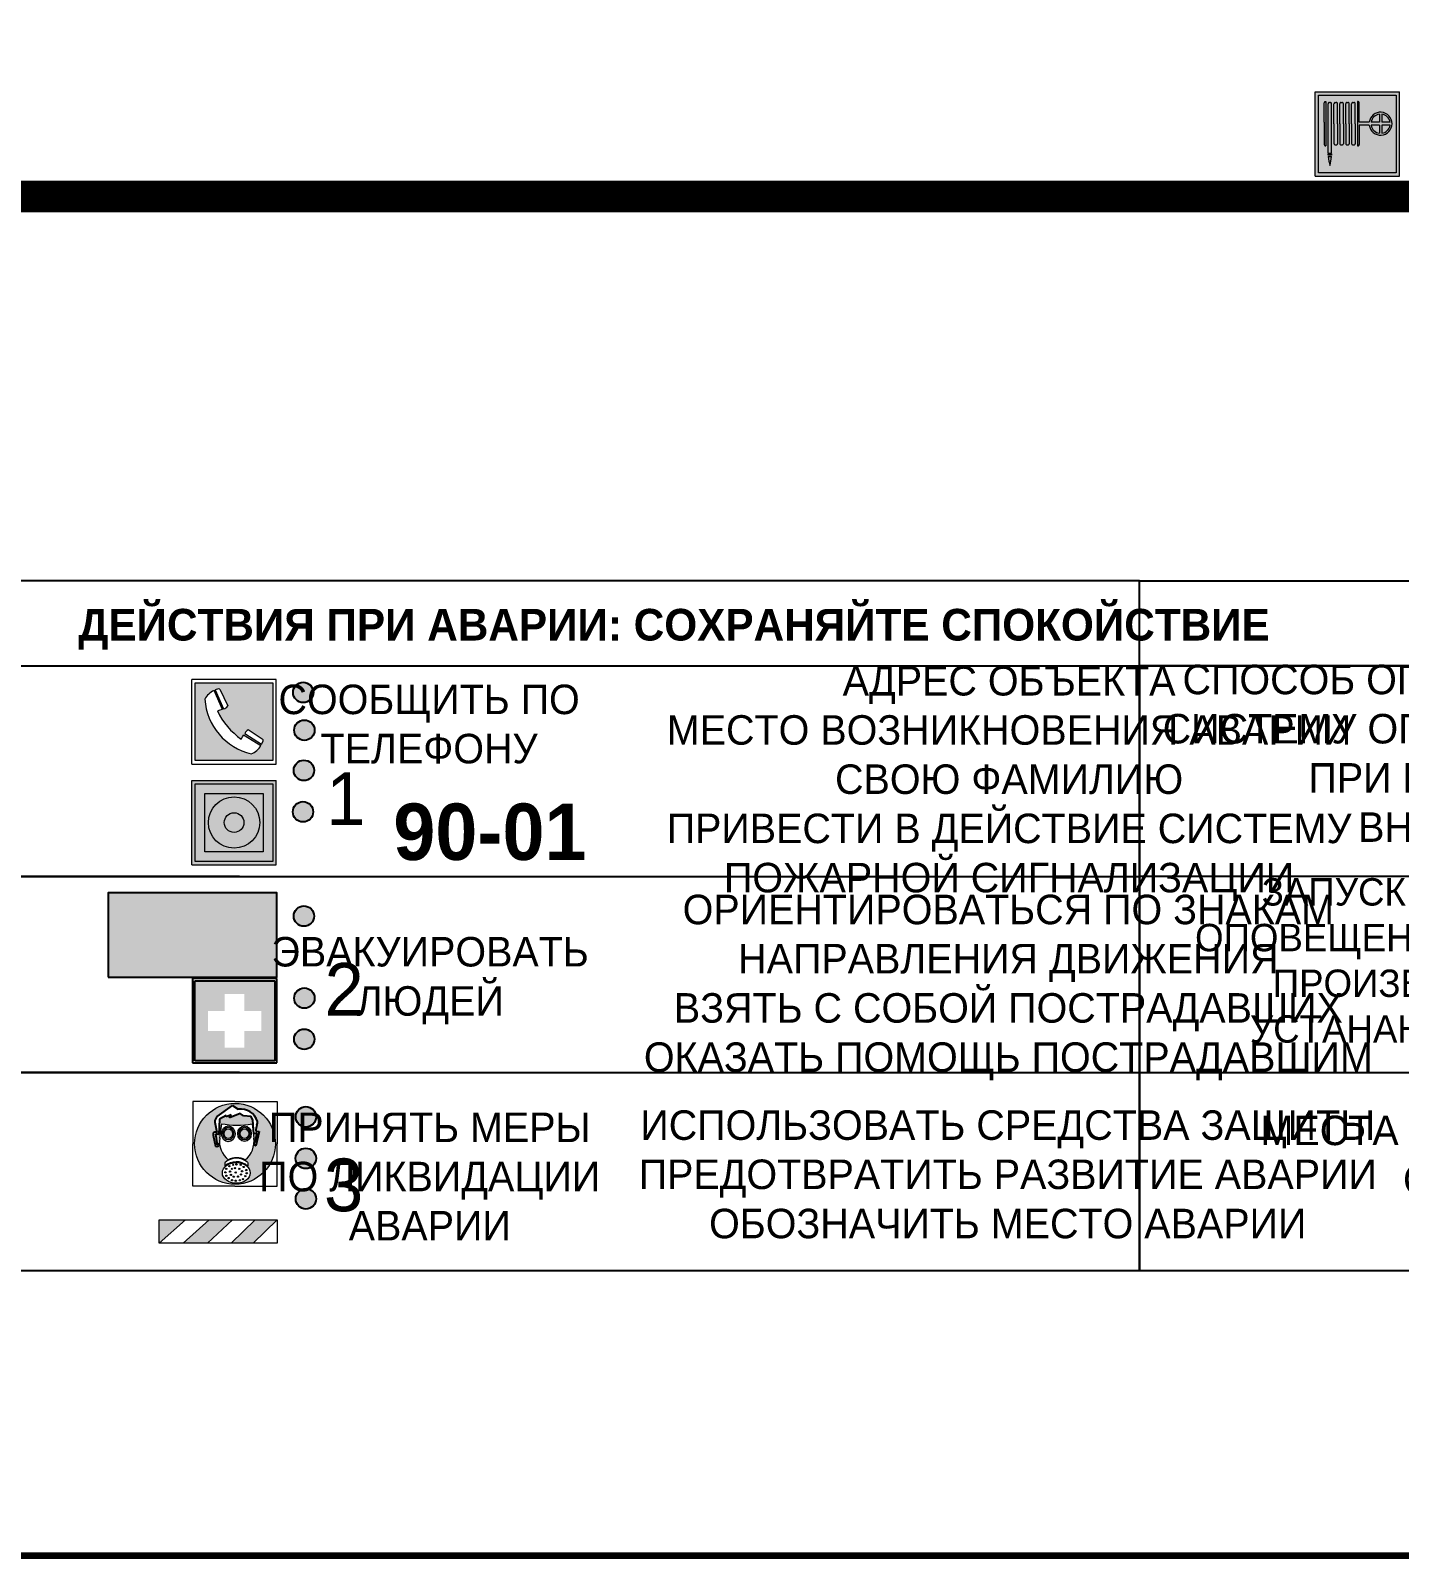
# Model space of a CAD drawing. Header units: millimetres. Extents: x 13114 to 67229, y 22859 to 38520.
# Drawn here: x 32996.1 to 33126, y 24277.9 to 24422.5 of the extents above; entities that cross this region are included whole.
import ezdxf

# ---------------------------------------------------------------- set-up
doc = ezdxf.new("R2010")
doc.units = ezdxf.units.MM
doc.styles.add('обычный', font='arial.ttf')

# ---------------------------------------------------------------- blocks, each defined once
blk = doc.blocks.new('A$C38D26F80')
h = blk.add_hatch(color=5)
h.dxf.hatch_style = 1
h.paths.add_polyline_path([(-8.77, -4.48, 1), (-0.19, -4.48, 1)])
h.paths.add_polyline_path([(-6.75, -3.58), (-6.75, -3.31), (-6.62, -3.22), (-6.5, -3.22), (-6.42, -3.3), (-6.39, -3.28), (-6.59, -2.23), (-6.59, -2.01), (-6.38, -1.58), (-4.76, -0.4), (-4.13, -0.79, -0.362848), (-2.1, -2.1, -0.201049), (-2.17, -2.48, 0.085434), (-2.26, -3.13), (-1.9, -3.16), (-2.25, -4.7), (-2.4, -4.59), (-2.43, -4.34), (-2.36, -4.34), (-2.14, -3.34), (-2.47, -3.42), (-2.58, -1.95), (-2.77, -1.58), (-3.58, -1.52), (-3.92, -1.26), (-5.05, -1.73), (-4.87, -1.39), (-5.41, -1.6), (-5.41, -1.46), (-6.13, -1.87), (-6.18, -3.5), (-6.56, -3.47), (-6.37, -4.59), (-6.16, -4.43), (-6.16, -4.66), (-6.36, -4.79), (-6.37, -4.8), (-6.51, -4.76)], flags=16)
h.paths.add_polyline_path([(-6.51, -4.76), (-6.36, -4.79), (-6.37, -4.8)], flags=0)
h.paths.add_polyline_path([(-5.92, -2.34, 0.089508), (-2.67, -2.35), (-2.48, -3.88, -0.268602), (-3.4, -6.18, 0.262449), (-5.2, -6.18, -0.268602), (-6.11, -3.88)], flags=16)
edge = h.paths.add_edge_path(flags=16)
edge.add_ellipse((-5.19, -3.41), major_axis=(0, 0.842), ratio=0.848992, start_angle=0, end_angle=360)
edge = h.paths.add_edge_path(flags=0)
edge.add_ellipse((-5.19, -3.39), major_axis=(0, 0.665), ratio=0.853798, start_angle=0, end_angle=360)
edge = h.paths.add_edge_path(flags=0)
edge.add_ellipse((-5.19, -3.4), major_axis=(0, 0.528), ratio=0.864094, start_angle=0, end_angle=360)
edge = h.paths.add_edge_path(flags=16)
edge.add_ellipse((-3.47, -3.4), major_axis=(0, 0.842), ratio=0.848992, start_angle=0, end_angle=360)
h.paths.add_polyline_path([(-3.13, -6.45), (-3.13, -6.84, 0.383174), (-5.57, -6.85), (-5.57, -6.49, -0.369952)], flags=16)
edge = h.paths.add_edge_path(flags=0)
edge.add_ellipse((-3.47, -3.39), major_axis=(0, 0.665), ratio=0.853798, start_angle=0, end_angle=360)
edge = h.paths.add_edge_path(flags=0)
edge.add_ellipse((-3.47, -3.4), major_axis=(0, 0.528), ratio=0.864094, start_angle=0, end_angle=360)
edge = h.paths.add_edge_path(flags=16)
edge.add_ellipse((-4.34, -7.57), major_axis=(-1.48, 0), ratio=0.744955, start_angle=0, end_angle=360)
h.paths.add_polyline_path([(-5.01, -6.85, -1), (-5.15, -6.85, -1)], flags=0)
h.paths.add_polyline_path([(-5.33, -7.14, -1), (-5.47, -7.14, -1)], flags=0)
h.paths.add_polyline_path([(-4.61, -6.71, -1), (-4.74, -6.71, -1)], flags=16)
h.paths.add_polyline_path([(-5.43, -7.51, -1), (-5.57, -7.51, -1)], flags=0)
h.paths.add_polyline_path([(-4.26, -6.67, -1), (-4.4, -6.67, -1)], flags=16)
h.paths.add_polyline_path([(-4.74, -7.14, -1), (-4.88, -7.14, -1)], flags=0)
h.paths.add_polyline_path([(-4.93, -7.43, -1), (-5.07, -7.43, -1)], flags=0)
h.paths.add_polyline_path([(-4.41, -7.07, -1), (-4.54, -7.07, -1)], flags=0)
h.paths.add_polyline_path([(-5.33, -7.87, -1), (-5.46, -7.87, -1)], flags=0)
h.paths.add_polyline_path([(-3.8, -6.71, -1), (-3.94, -6.71, -1)], flags=16)
h.paths.add_polyline_path([(-4.85, -7.78, -1), (-4.98, -7.78, -1)], flags=0)
h.paths.add_polyline_path([(-3.96, -7.14, -1), (-4.1, -7.14, -1)], flags=0)
h.paths.add_polyline_path([(-4.33, -7.53, -1), (-4.47, -7.53, -1)], flags=0)
h.paths.add_polyline_path([(-5.09, -8.12, -1), (-5.23, -8.12, -1)], flags=0)
h.paths.add_polyline_path([(-3.5, -6.94, -1), (-3.64, -6.94, -1)], flags=0)
h.paths.add_polyline_path([(-4.54, -7.97, -1), (-4.68, -7.97, -1)], flags=0)
h.paths.add_polyline_path([(-3.66, -7.39, -1), (-3.8, -7.39, -1)], flags=0)
h.paths.add_polyline_path([(-4.73, -8.35, -1), (-4.86, -8.35, -1)], flags=0)
h.paths.add_polyline_path([(-4.09, -7.96, -1), (-4.23, -7.96, -1)], flags=0)
h.paths.add_polyline_path([(-3.77, -7.74, -1), (-3.91, -7.74, -1)], flags=0)
h.paths.add_polyline_path([(-3.22, -7.27, -1), (-3.35, -7.27, -1)], flags=0)
h.paths.add_polyline_path([(-4.34, -8.4, -1), (-4.47, -8.4, -1)], flags=0)
h.paths.add_polyline_path([(-3.16, -7.61, -1), (-3.3, -7.61, -1)], flags=0)
h.paths.add_polyline_path([(-3.9, -8.35, -1), (-4.04, -8.35, -1)], flags=0)
h.paths.add_polyline_path([(-3.32, -7.91, -1), (-3.46, -7.91, -1)], flags=0)
h.paths.add_polyline_path([(-3.55, -8.23, -1), (-3.69, -8.23, -1)], flags=0)
at = {"color": 5, "lineweight": 5}
for p, q in [((-4.48, 0), (-8.96, 0)), ((-8.96, 0), (-8.96, -4.48)), ((-4.48, 0), (0, 0)), ((0, 0), (0, -4.48)), ((-6.59, -2.01), (-6.38, -1.58)), ((-6.38, -1.58), (-4.76, -0.4)), ((-5.41, -1.46), (-6.13, -1.87)), ((-4.87, -1.39), (-5.41, -1.6)), ((-5.41, -1.6), (-5.41, -1.46)), ((-3.92, -1.26), (-5.05, -1.73)), ((-5.05, -1.73), (-4.87, -1.39)), ((-4.76, -0.4), (-4.13, -0.79)), ((-3.58, -1.52), (-3.92, -1.26)), ((-2.77, -1.58), (-3.58, -1.52)), ((-2.58, -1.95), (-2.77, -1.58)), ((-6.75, -3.31), (-6.62, -3.22)), ((-6.62, -3.22), (-6.5, -3.22)), ((-6.59, -2.23), (-6.59, -2.01)), ((-6.39, -3.28), (-6.59, -2.23)), ((-6.5, -3.22), (-6.42, -3.3)), ((-6.13, -1.87), (-6.18, -3.5)), ((-5.92, -2.34), (-6.11, -3.88)), ((-2.67, -2.34), (-2.48, -3.88)), ((-2.47, -3.42), (-2.58, -1.95)), ((-1.9, -3.16), (-2.26, -3.13)), ((-2.25, -4.7), (-1.9, -3.16)), ((-8.96, -8.96), (-8.96, -4.48)), ((-6.75, -3.58), (-6.75, -3.31)), ((-6.51, -4.76), (-6.75, -3.58)), ((-6.18, -3.5), (-6.56, -3.47)), ((-6.56, -3.47), (-6.37, -4.59)), ((-6.37, -4.8), (-6.51, -4.76)), ((-6.42, -3.3), (-6.39, -3.28)), ((-6.37, -4.59), (-6.16, -4.43)), ((-6.16, -4.66), (-6.37, -4.8)), ((-6.16, -4.43), (-6.16, -4.66)), ((-2.14, -3.34), (-2.47, -3.42)), ((-2.43, -4.34), (-2.4, -4.59)), ((-2.43, -4.34), (-2.36, -4.34)), ((-2.4, -4.59), (-2.25, -4.7)), ((-2.36, -4.34), (-2.14, -3.34)), ((0, -8.96), (0, -4.48)), ((-3.13, -6.45), (-3.13, -6.84)), ((-5.57, -6.49), (-5.57, -6.85)), ((-4.48, -8.96), (-8.96, -8.96)), ((-4.48, -8.96), (0, -8.96))]:
    blk.add_line(p, q, dxfattribs=at)
at = {"color": 5}
for p, q in [((-6.59, -2.01), (-6.38, -1.58)), ((-6.38, -1.58), (-4.76, -0.4)), ((-5.41, -1.46), (-6.13, -1.87)), ((-4.87, -1.39), (-5.41, -1.6)), ((-5.41, -1.6), (-5.41, -1.46)), ((-3.92, -1.26), (-5.05, -1.73)), ((-5.05, -1.73), (-4.87, -1.39)), ((-4.76, -0.4), (-4.13, -0.79)), ((-3.58, -1.52), (-3.92, -1.26)), ((-2.77, -1.58), (-3.58, -1.52)), ((-2.58, -1.95), (-2.77, -1.58)), ((-6.75, -3.31), (-6.62, -3.22)), ((-6.62, -3.22), (-6.5, -3.22)), ((-6.59, -2.23), (-6.59, -2.01)), ((-6.39, -3.28), (-6.59, -2.23)), ((-6.5, -3.22), (-6.42, -3.3)), ((-6.13, -1.87), (-6.18, -3.5)), ((-2.47, -3.42), (-2.58, -1.95)), ((-2.26, -3.13), (-1.9, -3.16)), ((-1.9, -3.16), (-2.25, -4.7)), ((-6.75, -3.58), (-6.75, -3.31)), ((-6.51, -4.76), (-6.75, -3.58)), ((-6.18, -3.5), (-6.56, -3.47)), ((-6.56, -3.47), (-6.37, -4.59)), ((-6.37, -4.8), (-6.51, -4.76)), ((-6.36, -4.79), (-6.51, -4.76)), ((-6.42, -3.3), (-6.39, -3.28)), ((-6.37, -4.59), (-6.16, -4.43)), ((-6.16, -4.66), (-6.37, -4.8)), ((-6.16, -4.66), (-6.36, -4.79)), ((-6.16, -4.43), (-6.16, -4.66)), ((-2.14, -3.34), (-2.47, -3.42)), ((-2.4, -4.59), (-2.43, -4.34)), ((-2.43, -4.34), (-2.36, -4.34)), ((-2.25, -4.7), (-2.4, -4.59)), ((-2.36, -4.34), (-2.14, -3.34))]:
    blk.add_line(p, q, dxfattribs=at)
at = {"color": 5, "lineweight": 5}
for centre, radius in [((-4.48, -4.48), 4.29), ((-5.5, -7.51), 0.0678), ((-5.4, -7.14), 0.0678), ((-5.4, -7.87), 0.0678), ((-5.16, -8.12), 0.0678), ((-5.08, -6.85), 0.0678), ((-5, -7.43), 0.0678), ((-4.91, -7.78), 0.0678), ((-4.81, -7.14), 0.0678), ((-4.67, -6.71), 0.0678), ((-4.61, -7.97), 0.0678), ((-4.47, -7.07), 0.0678), ((-4.4, -7.53), 0.0678), ((-4.33, -6.67), 0.0678), ((-4.16, -7.96), 0.0678), ((-4.03, -7.14), 0.0678), ((-3.87, -6.71), 0.0678), ((-3.84, -7.74), 0.0678), ((-3.73, -7.39), 0.0678), ((-3.57, -6.94), 0.0678), ((-3.39, -7.91), 0.0678), ((-3.28, -7.27), 0.0678), ((-3.23, -7.61), 0.0678), ((-4.79, -8.35), 0.0678), ((-4.4, -8.4), 0.0678), ((-3.97, -8.35), 0.0678), ((-3.62, -8.23), 0.0678)]:
    blk.add_circle(centre, radius, dxfattribs=at)
at = {"color": 5}
for centre, radius, start, end in [((-3.89, -2.66), 1.88, 17.387, 97.1599), ((-0.35, -3.07), 1.91, 162.2553, 181.7878), ((-2.6, -2.2), 0.511, 326.3906, 11.8614)]:
    blk.add_arc(centre, radius, start, end, dxfattribs=at)
at = {"color": 5, "lineweight": 5}
for centre, radius, start, end in [((-4.28, 6.66), 9.15, 259.6987, 280.1569), ((-0.47, -3.05), 1.79, 161.5846, 182.4584), ((-2.6, -2.2), 0.513, 326.4781, 11.7739), ((-3.66, -4.24), 2.47, 171.573, 231.7124), ((-4.93, -4.24), 2.47, 308.2876, 8.427), ((-4.33, -7.88), 1.87, 50.358, 131.5662), ((-4.34, -8.2), 1.82, 48.4943, 132.3565), ((-4.3, -7.78), 1.83, 60.5889, 119.4111)]:
    blk.add_arc(centre, radius, start, end, dxfattribs=at)
for centre, major_axis, ratio in [((-5.19, -3.41), (0, 0.842), 0.848992), ((-5.19, -3.39), (0, 0.665), 0.853798), ((-5.19, -3.4), (0, 0.528), 0.864094), ((-3.47, -3.4), (0, 0.842), 0.848992), ((-3.47, -3.39), (0, 0.665), 0.853798), ((-3.47, -3.4), (0, 0.528), 0.864094), ((-4.34, -7.57), (-1.48, 0), 0.744955)]:
    blk.add_ellipse(centre, major_axis=major_axis, ratio=ratio, dxfattribs=at)
blk = doc.blocks.new('A$C47DD6509')
at = {"lineweight": 5}
for points in [[(-8.69, 0), (-11.19, 0), (-11.19, -2.22)], [(-4.22, 0), (-6.45, 0), (-8.91, -2.22), (-6.61, -2.22)], [(0, 0), (-2.09, 0), (-4.36, -2.22), (-2.29, -2.22)]]:
    blk.add_hatch(color=242, dxfattribs=at).paths.add_polyline_path(points)
at = {"color": 242, "lineweight": 5}
for p, q in [((-11.19, -2.22), (-8.69, 0)), ((-11.19, -2.22), (-11.19, 0)), ((-11.19, 0), (-8.69, 0)), ((-11.19, 0), (0, 0)), ((-8.91, -2.22), (-6.45, 0)), ((-6.61, -2.22), (-4.22, 0)), ((-4.36, -2.22), (-2.09, 0)), ((-2.29, -2.22), (0, 0)), ((0, 0), (0, -2.22)), ((0, -2.22), (-11.19, -2.22))]:
    blk.add_line(p, q, dxfattribs=at)
blk = doc.blocks.new('A$C32E8229D')
at = {"true_color": 0xffffff}
blk.add_hatch(color=7, dxfattribs=at).paths.add_polyline_path([(0, 0), (0, -8), (16, -8), (16, 0)])
h = blk.add_hatch(color=126)
h.paths.add_polyline_path([(0.2, -0.2), (15.8, -0.2), (15.8, -7.8), (0.2, -7.8)])
h.paths.add_polyline_path([(13.49, -2.05), (12.08, -2.05), (11.37, -2.63, 0.162397), (11.29, -2.84), (11.29, -3.63), (10.35, -3.63), (10.35, -4.05), (11.68, -4.05), (11.68, -3.48), (12.26, -4.28), (11.29, -5.1), (11.29, -6.78), (11.85, -6.78), (11.85, -5.44), (12.8, -4.64), (12.8, -5.94), (14.46, -5.94), (14.46, -5.39), (13.45, -5.39), (13.45, -3.97), (12.46, -2.59), (13.15, -2.59), (13.69, -3.34), (14.18, -3)], flags=16)
h.paths.add_polyline_path([(10.74, -1.82, 1), (11.8, -1.82, 1)], flags=16)
h.paths.add_polyline_path([(9.39, -3.59), (5.99, -3.59), (6.56, -3.03), (5.91, -3.03), (5.1, -3.83), (5.91, -4.64), (6.56, -4.64), (5.99, -4.09), (9.39, -4.09)], flags=16)
h.paths.add_polyline_path([(4.29, -1.08), (1.72, -1.08), (1.72, -6.6), (4.29, -6.6)], flags=16)
at = {"color": 126}
blk.add_lwpolyline([(16, -8), (0, -8), (0, 0), (16, 0)], close=True, dxfattribs=at)
blk = doc.blocks.new('A$C18900ED3')
h = blk.add_hatch(color=126)
h.paths.add_polyline_path([(-0.18, -0.18), (-7.02, -0.18), (-7.02, -7.02), (-0.18, -7.02)])
h.paths.add_polyline_path([(-5.89, -4.46), (-5.89, -2.77), (-4.46, -2.77), (-4.46, -1.31), (-2.77, -1.31), (-2.77, -2.77), (-1.33, -2.77), (-1.33, -4.46), (-2.77, -4.46), (-2.77, -5.89), (-4.46, -5.89), (-4.46, -4.46)], flags=16)
at = {"color": 126}
for p, q in [((-7.2, 0), (-7.2, -7.2)), ((0, 0), (-7.2, 0)), ((0, -7.2), (0, 0)), ((-7.02, -7.02), (-7.02, -0.18)), ((-7.02, -0.18), (-0.18, -0.18)), ((-0.18, -0.18), (-0.18, -7.02)), ((-7.2, -7.2), (0, -7.2)), ((-0.18, -7.02), (-7.02, -7.02))]:
    blk.add_line(p, q, dxfattribs=at)
blk = doc.blocks.new('A$C456E1F9C')
at = {"lineweight": 5}
h = blk.add_hatch(color=242, dxfattribs=at)
h.paths.add_polyline_path([(0.51, -1.47), (0.51, -13.26), (12.29, -13.26), (12.29, -1.47)])
h.paths.add_polyline_path([(5.42, -4.95, -0.254479), (4.78, -5.4), (3.52, -2.53, -0.209735), (4.23, -2.4)], flags=16)
h.paths.add_polyline_path([(8.53, -8.6), (10.87, -10.17), (10.54, -10.76), (8.03, -9.13, -0.192251)], flags=16)
h.paths.add_polyline_path([(4.61, -5.49, 0.005518), (3.87, -5.72, 0.128647), (7.49, -10.01, 0.00809), (7.83, -9.33), (10.47, -10.97, -0.16736), (8.99, -12.25, -0.327862), (1.95, -3.95, -0.166952), (3.36, -2.62)], flags=16)
at = {"color": 242, "lineweight": 5}
for p, q in [((0, -13.77), (0, -0.97)), ((12.8, -0.97), (0, -0.97)), ((12.8, -13.77), (12.8, -0.97)), ((4.61, -5.49), (3.36, -2.62)), ((3.52, -2.53), (4.78, -5.4)), ((4.23, -2.4), (5.42, -4.95)), ((8.03, -9.13), (10.54, -10.76)), ((10.81, -10.12), (8.53, -8.6)), ((7.83, -9.33), (10.47, -10.97)), ((10.54, -10.76), (10.8, -10.3)), ((10.8, -10.3), (10.81, -10.12)), ((0, -13.77), (12.8, -13.77))]:
    blk.add_line(p, q, dxfattribs=at)
blk.add_lwpolyline([(0.51, -1.47), (12.29, -1.47), (12.29, -13.26), (0.51, -13.26)], close=True, dxfattribs=at)
for centre, radius, start, end in [((4.59, -5.34), 2.99, 114.2845, 152.1974), ((11.12, -3.31), 9.19, 183.9915, 256.6009), ((4.02, -3.27), 0.891, 76.3284, 123.7092), ((14.98, -39.1), 35.17, 107.1487, 108.4135), ((13.86, -0.94), 11.08, 205.5536, 234.8762), ((4.68, -4.59), 0.824, 276.9621, 334.0723), ((8.94, -9.5), 0.989, 114.4092, 157.9388), ((-13.31, 0.8), 23.44, 332.5487, 334.4027), ((7.87, -9.46), 3, 291.9291, 329.9329)]:
    blk.add_arc(centre, radius, start, end, dxfattribs=at)
blk = doc.blocks.new('A$C54414219')
at = {"true_color": 0xffffff}
h = blk.add_hatch(color=7, dxfattribs=at)
h.paths.add_polyline_path([(2.39, -9.45), (2.39, -18.3), (11.23, -18.3), (11.23, -9.45)], flags=0)
h.paths.add_polyline_path([(10.71, -13.87, -1), (2.92, -13.87, -1)], flags=0)
h.paths.add_polyline_path([(8.3, -13.87, -1), (5.33, -13.87, -1)], flags=0)
h.paths.add_polyline_path([(0.41, -7.47), (0.41, -20.27), (13.21, -20.27), (13.21, -7.47)])
h.paths.add_polyline_path([(0.92, -19.77), (12.71, -19.77), (12.71, -7.98), (0.92, -7.98)], flags=16)
h.paths.add_polyline_path([(11.23, -9.45), (11.23, -18.3), (2.39, -18.3), (2.39, -9.45)], flags=0)
at = {"lineweight": 5}
h = blk.add_hatch(color=242, dxfattribs=at)
h.paths.add_polyline_path([(12.71, -7.98), (0.92, -7.98), (0.92, -19.77), (12.71, -19.77)])
h.paths.add_polyline_path([(11.23, -18.3), (2.39, -18.3), (2.39, -9.45), (11.23, -9.45)], flags=16)
h.paths.add_polyline_path([(10.71, -13.87, -1), (2.92, -13.87, -1)], flags=0)
h.paths.add_polyline_path([(8.3, -13.87, -1), (5.33, -13.87, -1)], flags=0)
at = {"true_color": 0xffffff}
h = blk.add_hatch(color=7, dxfattribs=at)
h.paths.add_polyline_path([(2.39, -9.45), (2.39, -18.3), (11.23, -18.3), (11.23, -9.45)])
h.paths.add_polyline_path([(10.71, -13.87, -1), (2.92, -13.87, -1)], flags=16)
h.paths.add_polyline_path([(8.3, -13.87, -1), (5.33, -13.87, -1)], flags=0)
at = {"lineweight": 5}
h = blk.add_hatch(color=242, dxfattribs=at)
h.paths.add_polyline_path([(2.92, -13.87, 1), (10.71, -13.87, 1)])
h.paths.add_polyline_path([(8.3, -13.87, -1), (5.33, -13.87, -1)], flags=16)
at = {"color": 242, "lineweight": 5}
for p, q in [((0.41, -20.27), (0.41, -7.47)), ((0.41, -7.47), (13.21, -7.47)), ((0.41, -7.47), (13.21, -7.47)), ((13.21, -20.27), (13.21, -7.47)), ((0.41, -20.27), (13.21, -20.27))]:
    blk.add_line(p, q, dxfattribs=at)
for points in [[(0.92, -7.98), (12.71, -7.98), (12.71, -19.77), (0.92, -19.77)], [(2.39, -9.45), (11.23, -9.45), (11.23, -18.3), (2.39, -18.3)]]:
    blk.add_lwpolyline(points, close=True, dxfattribs=at)
for radius in [3.89, 1.49]:
    blk.add_circle((6.81, -13.87), radius, dxfattribs=at)
blk = doc.blocks.new('A$C37112FD5')
at = {"true_color": 0xf5f5ff}
h = blk.add_hatch(color=7, dxfattribs=at)
h.dxf.hatch_style = 1
h.paths.add_polyline_path([(12.8, -7.4), (0, -7.4), (0, -20.2), (12.8, -20.2)])
h.paths.add_polyline_path([(12.29, -7.91), (12.29, -19.69), (0.51, -19.69), (0.51, -7.91)], flags=16)
h.paths.add_polyline_path([(4.98, -9.04, -0.42597), (5.17, -9.22), (5.17, -12.25), (5.17, -15.29, -0.432244), (4.98, -15.47), (4.83, -15.47, -0.42597), (4.64, -15.29), (4.64, -12.25), (4.64, -9.22, -0.432244), (4.83, -9.04)], flags=0)
h.paths.add_polyline_path([(4.28, -9.22), (4.28, -12.25), (4.28, -15.29, -0.432244), (4.09, -15.47), (3.94, -15.47, -0.42597), (3.75, -15.29), (3.75, -12.25), (3.75, -9.22, -0.432244), (3.94, -9.04), (4.09, -9.04, -0.42597)], flags=0)
h.paths.add_polyline_path([(5.72, -9.04), (5.87, -9.04, -0.42597), (6.06, -9.22), (6.06, -12.25), (6.06, -15.29, -0.432244), (5.87, -15.47), (5.72, -15.47, -0.42597), (5.53, -15.29), (5.53, -12.25), (5.53, -9.22, -0.432244)], flags=0)
h.paths.add_polyline_path([(6.42, -8.9), (6.5, -8.9, -0.42597), (6.69, -9.08), (6.69, -12.03), (8.21, -12.03, -15.824349), (8.21, -12.47), (6.69, -12.47), (6.69, -15.42, -0.432244), (6.5, -15.6), (6.42, -15.6)], flags=0)
h.paths.add_polyline_path([(3.39, -9.22), (3.39, -12.25), (3.39, -15.29, -0.432244), (3.2, -15.47), (3.05, -15.47, -0.42597), (2.85, -15.29), (2.85, -12.25), (2.85, -9.22, -0.432244), (3.05, -9.04), (3.2, -9.04, -0.42597)], flags=0)
h.paths.add_polyline_path([(2.5, -9.22), (2.5, -16.71), (1.96, -16.71), (1.96, -9.22, -0.432244), (2.15, -9.04), (2.31, -9.04, -0.42597)], flags=0)
h.paths.add_polyline_path([(1.61, -8.9), (1.61, -15.6), (1.57, -15.6, -0.42597), (1.37, -15.42), (1.37, -12.03), (1.37, -9.09, -0.432244), (1.57, -8.9)], flags=0)
h.paths.add_polyline_path([(9.76, -10.81), (9.76, -12.03), (8.49, -12.03, -0.336371)], flags=0)
h.paths.add_polyline_path([(8.49, -12.47), (9.76, -12.47), (9.76, -13.7, -0.336371)], flags=0)
h.paths.add_polyline_path([(10.11, -10.81, -0.336371), (11.38, -12.03), (10.11, -12.03)], flags=0)
h.paths.add_polyline_path([(10.11, -12.47), (11.38, -12.47, -0.336371), (10.11, -13.7)], flags=0)
h.paths.add_polyline_path([(2.5, -16.84), (2.5, -17.05), (1.97, -17.05), (1.97, -16.84)], flags=0)
h.paths.add_polyline_path([(2.5, -17.24, -0.033778), (2.24, -18.6, -0.033778), (1.97, -17.24)], flags=0)
h = blk.add_hatch(color=242)
h.dxf.hatch_style = 1
h.paths.add_polyline_path([(12.29, -7.91), (0.51, -7.91), (0.51, -19.69), (12.29, -19.69)])
h.paths.add_polyline_path([(6.42, -15.6), (6.42, -8.9), (6.5, -8.9, -0.42597), (6.69, -9.08), (6.69, -12.03), (8.21, -12.03, -15.824349), (8.21, -12.47), (6.69, -12.47), (6.69, -15.42, -0.432244), (6.5, -15.6)], flags=16)
h.paths.add_polyline_path([(5.87, -15.47), (5.72, -15.47, -0.42597), (5.53, -15.29), (5.53, -12.25), (5.53, -9.22, -0.432244), (5.72, -9.04), (5.87, -9.04, -0.42597), (6.06, -9.22), (6.06, -12.25), (6.06, -15.29, -0.432244)], flags=16)
h.paths.add_polyline_path([(4.98, -15.47), (4.83, -15.47, -0.42597), (4.64, -15.29), (4.64, -12.25), (4.64, -9.22, -0.432244), (4.83, -9.04), (4.98, -9.04, -0.42597), (5.17, -9.22), (5.17, -12.25), (5.17, -15.29, -0.432244)], flags=16)
h.paths.add_polyline_path([(4.09, -15.47), (3.94, -15.47, -0.42597), (3.75, -15.29), (3.75, -12.25), (3.75, -9.22, -0.432244), (3.94, -9.04), (4.09, -9.04, -0.42597), (4.28, -9.22), (4.28, -12.25), (4.28, -15.29, -0.432244)], flags=16)
h.paths.add_polyline_path([(3.2, -15.47), (3.05, -15.47, -0.42597), (2.85, -15.29), (2.85, -12.25), (2.85, -9.22, -0.432244), (3.05, -9.04), (3.2, -9.04, -0.42597), (3.39, -9.22), (3.39, -12.25), (3.39, -15.29, -0.432244)], flags=16)
h.paths.add_polyline_path([(2.5, -17.05), (1.97, -17.05), (1.97, -16.84), (2.5, -16.84)], flags=16)
h.paths.add_polyline_path([(2.5, -17.24, -0.033778), (2.24, -18.6, -0.033778), (1.97, -17.24)], flags=16)
h.paths.add_polyline_path([(2.5, -16.71), (1.96, -16.71), (1.96, -9.22, -0.432244), (2.15, -9.04), (2.31, -9.04, -0.42597), (2.5, -9.22)], flags=16)
h.paths.add_polyline_path([(1.61, -15.6), (1.57, -15.6, -0.42597), (1.37, -15.42), (1.37, -12.03), (1.37, -9.09, -0.432244), (1.57, -8.9), (1.61, -8.9)], flags=16)
h.paths.add_polyline_path([(8.49, -12.47), (9.76, -12.47), (9.76, -13.7, -0.336371)], flags=0)
h.paths.add_polyline_path([(10.11, -13.7), (10.11, -12.47), (11.38, -12.47, -0.336371)], flags=0)
h.paths.add_polyline_path([(8.49, -12.03, -0.336371), (9.76, -10.81), (9.76, -12.03)], flags=0)
h.paths.add_polyline_path([(10.11, -12.03), (10.11, -10.81, -0.336371), (11.38, -12.03)], flags=0)
h = blk.add_hatch(color=7, dxfattribs=at)
h.dxf.hatch_style = 1
h.paths.add_polyline_path([(1.61, -8.9), (1.57, -8.9, 0.432244), (1.37, -9.09), (1.37, -12.03), (1.37, -15.42, 0.42597), (1.57, -15.6), (1.61, -15.6)])
h.paths.add_polyline_path([(2.5, -9.22, 0.42597), (2.31, -9.04), (2.15, -9.04, 0.432244), (1.96, -9.22), (1.96, -16.71), (2.5, -16.71)])
h.paths.add_polyline_path([(2.5, -16.84), (1.97, -16.84), (1.97, -17.05), (2.5, -17.05)])
h.paths.add_polyline_path([(2.5, -17.24), (1.97, -17.24, 0.033778), (2.24, -18.6, 0.033778)])
h.paths.add_polyline_path([(3.39, -12.25), (3.39, -9.22, 0.42597), (3.2, -9.04), (3.05, -9.04, 0.432244), (2.85, -9.22), (2.85, -12.25), (2.85, -15.29, 0.42597), (3.05, -15.47), (3.2, -15.47, 0.432244), (3.39, -15.29)])
h.paths.add_polyline_path([(4.28, -12.25), (4.28, -9.22, 0.42597), (4.09, -9.04), (3.94, -9.04, 0.432244), (3.75, -9.22), (3.75, -12.25), (3.75, -15.29, 0.42597), (3.94, -15.47), (4.09, -15.47, 0.432244), (4.28, -15.29)])
h.paths.add_polyline_path([(5.17, -12.25), (5.17, -9.22, 0.42597), (4.98, -9.04), (4.83, -9.04, 0.432244), (4.64, -9.22), (4.64, -12.25), (4.64, -15.29, 0.42597), (4.83, -15.47), (4.98, -15.47, 0.432244), (5.17, -15.29)])
h.paths.add_polyline_path([(6.06, -12.25), (6.06, -9.22, 0.42597), (5.87, -9.04), (5.72, -9.04, 0.432244), (5.53, -9.22), (5.53, -12.25), (5.53, -15.29, 0.42597), (5.72, -15.47), (5.87, -15.47, 0.432244), (6.06, -15.29)])
h.paths.add_polyline_path([(6.69, -12.47), (8.21, -12.47, 15.824349), (8.21, -12.03), (6.69, -12.03), (6.69, -9.08, 0.42597), (6.5, -8.9), (6.42, -8.9), (6.42, -15.6), (6.5, -15.6, 0.432244), (6.69, -15.42)])
h.paths.add_polyline_path([(8.49, -12.47), (9.76, -12.47), (9.76, -13.7, -0.336371)], flags=16)
h.paths.add_polyline_path([(8.49, -12.03, -0.336371), (9.76, -10.81), (9.76, -12.03)], flags=16)
h.paths.add_polyline_path([(10.11, -12.47), (11.38, -12.47, -0.336371), (10.11, -13.7)], flags=16)
h.paths.add_polyline_path([(10.11, -12.03), (10.11, -10.81, -0.336371), (11.38, -12.03)], flags=16)
h = blk.add_hatch(color=242)
h.dxf.hatch_style = 1
h.paths.add_polyline_path([(9.76, -10.81, 0.336371), (8.49, -12.03), (9.76, -12.03)])
h.paths.add_polyline_path([(10.11, -10.81), (10.11, -12.03), (11.38, -12.03, 0.336371)])
h.paths.add_polyline_path([(11.38, -12.47), (10.11, -12.47), (10.11, -13.7, 0.336371)])
h.paths.add_polyline_path([(9.76, -12.47), (8.49, -12.47, 0.336371), (9.76, -13.7)])
at = {"color": 242, "lineweight": 5}
for p, q in [((0, -20.2), (0, -7.4)), ((0, -7.4), (12.8, -7.4)), ((1.37, -12.03), (1.37, -9.08)), ((1.57, -8.9), (1.61, -8.9)), ((1.61, -8.9), (1.61, -15.6)), ((1.96, -16.71), (1.96, -9.22)), ((2.15, -9.04), (2.31, -9.04)), ((2.5, -16.71), (2.5, -9.22)), ((2.85, -12.25), (2.85, -9.22)), ((3.05, -9.04), (3.2, -9.04)), ((3.39, -12.25), (3.39, -9.22)), ((3.75, -12.25), (3.75, -9.22)), ((3.94, -9.04), (4.09, -9.04)), ((4.28, -12.25), (4.28, -9.22)), ((4.64, -12.25), (4.64, -9.22)), ((4.83, -9.04), (4.98, -9.04)), ((5.17, -12.25), (5.17, -9.22)), ((5.53, -12.25), (5.53, -9.22)), ((5.72, -9.04), (5.87, -9.04)), ((6.06, -12.25), (6.06, -9.22)), ((6.42, -8.9), (6.42, -15.6)), ((6.5, -8.9), (6.42, -8.9)), ((6.69, -12.03), (6.69, -9.08)), ((12.8, -20.2), (12.8, -7.4)), ((9.76, -10.81), (9.76, -12.03)), ((10.11, -10.81), (10.11, -12.03)), ((1.37, -12.03), (1.37, -15.42)), ((2.85, -12.25), (2.85, -15.29)), ((3.39, -12.25), (3.39, -15.29)), ((3.75, -12.25), (3.75, -15.29)), ((4.28, -12.25), (4.28, -15.29)), ((4.64, -12.25), (4.64, -15.29)), ((5.17, -12.25), (5.17, -15.29)), ((5.53, -12.25), (5.53, -15.29)), ((6.06, -12.25), (6.06, -15.29)), ((8.21, -12.03), (6.69, -12.03)), ((8.21, -12.47), (6.69, -12.47)), ((6.69, -12.47), (6.69, -15.42)), ((9.76, -12.03), (8.49, -12.03)), ((9.76, -12.47), (8.49, -12.47)), ((9.76, -12.47), (9.76, -13.7)), ((11.38, -12.03), (10.11, -12.03)), ((11.38, -12.47), (10.11, -12.47)), ((10.11, -12.47), (10.11, -13.7)), ((1.57, -15.6), (1.61, -15.6)), ((3.05, -15.47), (3.2, -15.47)), ((3.94, -15.47), (4.09, -15.47)), ((4.83, -15.47), (4.98, -15.47)), ((5.72, -15.47), (5.87, -15.47)), ((6.42, -15.6), (6.5, -15.6)), ((1.96, -16.71), (2.5, -16.71)), ((1.97, -16.84), (2.5, -16.84)), ((1.97, -17.05), (1.97, -16.84)), ((2.5, -17.05), (1.97, -17.05)), ((1.97, -17.24), (2.5, -17.24)), ((2.5, -16.84), (2.5, -17.05)), ((0, -20.2), (12.8, -20.2))]:
    blk.add_line(p, q, dxfattribs=at)
blk.add_lwpolyline([(0.51, -7.91), (12.29, -7.91), (12.29, -19.69), (0.51, -19.69)], close=True, dxfattribs=at)
for centre, radius, start, end in [((1.56, -9.09), 0.182, 87.1027, 180.6071), ((2.15, -9.22), 0.182, 87.1027, 180.6071), ((2.32, -9.22), 0.182, 359.3929, 92.8973), ((3.04, -9.22), 0.182, 87.1027, 180.6071), ((3.21, -9.22), 0.182, 359.3929, 92.8973), ((3.93, -9.22), 0.182, 87.1027, 180.6071), ((4.1, -9.22), 0.182, 359.3929, 92.8973), ((4.82, -9.22), 0.182, 87.1027, 180.6071), ((4.99, -9.22), 0.182, 359.3929, 92.8973), ((5.71, -9.22), 0.182, 87.1027, 180.6071), ((5.88, -9.22), 0.182, 359.3929, 92.8973), ((6.51, -9.09), 0.182, 359.3929, 92.8973), ((9.93, -12.25), 1.74, 187.2319, 172.7681), ((9.93, -12.25), 1.46, 96.9927, 171.3585), ((9.93, -12.25), 1.46, 8.6415, 83.0073), ((9.93, -12.25), 1.46, 188.6415, 263.0073), ((9.93, -12.25), 1.46, 276.9927, 351.3585), ((1.56, -15.42), 0.182, 179.3929, 272.8973), ((3.04, -15.29), 0.182, 179.3929, 272.8973), ((3.21, -15.29), 0.182, 267.1027, 0.6071), ((3.93, -15.29), 0.182, 179.3929, 272.8973), ((4.1, -15.29), 0.182, 267.1027, 0.6071), ((4.82, -15.29), 0.182, 179.3929, 272.8973), ((4.99, -15.29), 0.182, 267.1027, 0.6071), ((5.71, -15.29), 0.182, 179.3929, 272.8973), ((5.88, -15.29), 0.182, 267.1027, 0.6071), ((6.51, -15.42), 0.182, 267.1027, 0.6071), ((12.17, -15.98), 10.27, 187.041, 194.7793), ((-7.7, -15.98), 10.27, 345.2207, 352.959)]:
    blk.add_arc(centre, radius, start, end, dxfattribs=at)

msp = doc.modelspace()

# ---------------------------------------------------------------- hatches: boundary and pattern name
at = {"lineweight": 0}
h = msp.add_hatch(color=256, dxfattribs=at)
h.dxf.hatch_style = 1
h.paths.add_polyline_path([(33022.98, 24359.71, 1), (33021.05, 24359.71, 1)])
h = msp.add_hatch(color=256, dxfattribs=at)
h.dxf.hatch_style = 1
h.paths.add_polyline_path([(33023.08, 24356.13, 1), (33021.15, 24356.13, 1)])
h = msp.add_hatch(color=256, dxfattribs=at)
h.dxf.hatch_style = 1
h.paths.add_polyline_path([(33023.04, 24352.32, 1), (33021.11, 24352.32, 1)])
h = msp.add_hatch(color=256, dxfattribs=at)
h.dxf.hatch_style = 1
h.paths.add_polyline_path([(33022.96, 24348.39, 1), (33021.03, 24348.39, 1)])
h = msp.add_hatch(color=256, dxfattribs=at)
h.dxf.hatch_style = 1
h.paths.add_polyline_path([(33023.05, 24338.5, 1), (33021.11, 24338.5, 1)])
h = msp.add_hatch(color=256, dxfattribs=at)
h.dxf.hatch_style = 1
h.paths.add_polyline_path([(33023.09, 24330.72, 1), (33021.15, 24330.72, 1)])
h = msp.add_hatch(color=256, dxfattribs=at)
h.dxf.hatch_style = 1
h.paths.add_polyline_path([(33023.08, 24326.82, 1), (33021.15, 24326.82, 1)])
h = msp.add_hatch(color=256, dxfattribs=at)
h.dxf.hatch_style = 1
h.paths.add_polyline_path([(33023.24, 24319.46, 1), (33021.3, 24319.46, 1)])
h = msp.add_hatch(color=256, dxfattribs=at)
h.dxf.hatch_style = 1
h.paths.add_polyline_path([(33023.23, 24315.52, 1), (33021.3, 24315.52, 1)])
h = msp.add_hatch(color=256, dxfattribs=at)
h.dxf.hatch_style = 1
h.paths.add_polyline_path([(33023.23, 24311.68, 1), (33021.3, 24311.68, 1)])

# ---------------------------------------------------------------- linework, layer by layer
at = {"color": 6, "lineweight": 100}
msp.add_lwpolyline([(32788.44, 24277.86), (33388.44, 24277.86), (33388.44, 24672.86), (32788.44, 24672.86)], close=True, dxfattribs=at)
at = {"lineweight": 100, "const_width": 3}
msp.add_lwpolyline([(33319.16, 24439.8), (33319.16, 24406.76), (32877.11, 24406.76)], dxfattribs=at)
for points in [[(32957.57, 24362.25), (33101.33, 24362.25), (33101.33, 24370.3), (32957.57, 24370.3)], [(33101.33, 24370.3), (33223.05, 24370.3), (33223.05, 24304.85), (33101.33, 24304.85)], [(33101.33, 24370.3), (33223.05, 24370.3), (33223.05, 24362.25), (33101.33, 24362.25)], [(32957.57, 24362.25), (33101.33, 24362.25), (33101.33, 24304.85), (32957.57, 24304.85)], [(33101.33, 24362.25), (33223.05, 24362.25), (33223.05, 24342.25), (33101.33, 24342.25)], [(33223.05, 24342.25), (33101.33, 24342.25), (33101.33, 24323.68), (33223.05, 24323.68)]]:
    msp.add_lwpolyline(points, close=True)
for points in [[(33015.98, 24342.25), (32957.57, 24342.25), (33101.33, 24342.25)], [(33015.98, 24323.68), (32957.57, 24323.68), (33101.33, 24323.68)]]:
    msp.add_lwpolyline(points)
for centre in [(33022.01, 24359.71), (33022.12, 24356.13), (33022.08, 24352.32), (33021.99, 24348.39), (33022.08, 24338.5), (33022.12, 24330.72), (33022.11, 24326.82), (33022.27, 24319.46), (33022.26, 24315.52), (33022.27, 24311.68)]:
    msp.add_circle(centre, 0.966)

# ---------------------------------------------------------------- block references
for name, p, xscale, yscale, zscale in [('A$C37112FD5', (33117.99, 24421.31), 0.6249984004534781, 0.6249984004534781, 0.6249984004534781), ('A$C456E1F9C', (33011.46, 24361.53), 0.625, 0.625, 0.625), ('A$C54414219', (33011.2, 24356.04), 0.625, 0.625, 0.625), ('A$C18900ED3', (33019.52, 24332.57), 1.111111111007631, 1.111111111007631, 1.111111111007631), ('A$C38D26F80', (33019.54, 24320.9), 0.8928571427240968, 0.8928571427240968, 0.8928571427240968)]:
    msp.add_blockref(name, p, dxfattribs=dict(xscale=xscale, yscale=yscale, zscale=zscale))
at = {"xscale": -1}
msp.add_blockref('A$C32E8229D', (33019.52, 24340.72), dxfattribs=at)
at = {"color": 242, "true_color": 0xc1121c}
msp.add_blockref('A$C47DD6509', (33019.54, 24309.69), dxfattribs=at)

# ---------------------------------------------------------------- texts
at = {"lineweight": 0, "attachment_point": 5, "style": 'обычный'}
for s, insert, char_height, width in [('{\\fProxima Nova Rg|b1|i0|c204|p2;ДЕЙСТВИЯ ПРИ АВАРИИ: СОХРАНЯЙТЕ СПОКОЙСТВИЕ\\H1.6644x; }', (33057.18, 24365.7), 3, 175.1736), ('{\\fProxima Nova Rg|b0|i0|c204|p2;СПОСОБ ОПОВЕЩЕНИЯ АВТОМАТИЧЕСКИЙ ЧЕРЕЗ РЕЧЕВУЮ СИСТЕМУ ОПОВЕЩЕНИЯ И УПРАВЛЕНИЯ ЭВАКУАЦИЕЙ ЛЮДЕЙ ПРИ ПОЖАРЕ , А ТАК ЖЕ ВРУЧНУЮ, ИСПОЛЬЗУЯ ВНУТРЕННЮЮ ГРОМКУЮ СВЯЗЬ СИСТЕМЫ ТЕХНОЛОГИЧЕСКОГО ОПОВЕЩЕНИЯ.}', (33162.96, 24351.2), 2.8, 118.5618), ('\\pi-8.4,l8.4,t8.4;{\\fProxima Nova Rg|b0|i0|c204|p2;АДРЕС ОБЪЕКТА\\PМЕСТО ВОЗНИКНОВЕНИЯ АВАРИИ\\PСВОЮ ФАМИЛИЮ\\PПРИВЕСТИ В ДЕЙСТВИЕ СИСТЕМУ \\PПОЖАРНОЙ СИГНАЛИЗАЦИИ}', (33088.96, 24351.08), 2.8, 126.6484), ('{\\fProxima Nova Rg|b0|i0|c204|p2;СООБЩИТЬ ПО \\PТЕЛЕФОНУ}', (33033.95, 24356.7), 2.8, 126.6484), ('{\\fProxima Nova Rg|b0|i0|c204|p2;1\\H1.1667x; }', (33026.05, 24349.63), 5, 126.6484), ('{\\fProxima Nova Rg|b1|i0|c204|p2;\\H1.0714x;90-01\\fProxima Nova Rg|b0|i0|c204|p2;\\H0.93331x; \\H1.3449x; }', (33039.72, 24346.46), 5, 126.6484), ('{\\fProxima Nova Rg|b0|i0|c204|p2;\\P\\pt7.8;ЗАПУСК В РУЧНОМ РЕЖИМЕ АВТОМАТИЧЕСКОЙ СИСТЕМЫ ОПОВЕЩЕНИЯ  И УПРАВЛЕНИЯ ЭВАКУАЦИИ ЛЮДЕЙ ПРИ ПОЖАРЕ ПРОИЗВОДИТСЯ ОТ РУЧНЫХ ПОЖАРНЫХ ИЗВЕЩАТЕЛЕЙ, УСТАНАНОВЛЕННЫХ НА СТЕНАХ ВБЛИЗИ ЭВАКУАЦИОННЫХ ВЫХОДОВ. }', (33164.4, 24333.92), 2.6, 121.7868), ('\\pi-8.4,l8.4,t8.4;{\\fProxima Nova Rg|b0|i0|c204|p2;ОРИЕНТИРОВАТЬСЯ ПО ЗНАКАМ \\PНАПРАВЛЕНИЯ ДВИЖЕНИЯ\\PВЗЯТЬ С СОБОЙ ПОСТРАДАВШИХ\\PОКАЗАТЬ ПОМОЩЬ ПОСТРАДАВШИМ}', (33088.89, 24331.72), 2.8, 126.6484), ('{\\fProxima Nova Rg|b0|i0|c204|p2;ЭВАКУИРОВАТЬ \\PЛЮДЕЙ}', (33034.05, 24332.38), 2.8, 126.6484), ('{\\fProxima Nova Rg|b0|i0|c204|p2;2\\H1.1967x; }', (33025.9, 24331.55), 5, 126.6484), ('\\pt8.4;{\\fProxima Nova Rg|b0|i0|c204|p2;\\PМЕСТА РАСПОЛОЖЕНИЯ ПОЖАРНЫХ ИЗВЕЩАТЕЛЕЙ ОБОЗНАЧЕНЫ НА НАСТОЯЩЕМ ПЛАНЕ}', (33162.76, 24317.77), 2.8, 118.5618), ('{\\fProxima Nova Rg|b0|i0|c204|p2;ПРИНЯТЬ МЕРЫ \\PПО ЛИКВИДАЦИИ \\PАВАРИИ}', (33034.01, 24313.8), 2.8, 126.6484), ('\\pi-8.4,l8.4,t8.4;{\\fProxima Nova Rg|b0|i0|c204|p2;ИСПОЛЬЗОВАТЬ СРЕДСТВА ЗАЩИТЫ \\PПРЕДОТВРАТИТЬ РАЗВИТИЕ АВАРИИ\\PОБОЗНАЧИТЬ МЕСТО АВАРИИ}', (33088.83, 24313.99), 2.8, 126.6484), ('{\\fProxima Nova Rg|b0|i0|c204|p2;3\\H1.1967x; }', (33025.84, 24312.97), 5, 126.6484)]:
    msp.add_mtext(s, dxfattribs=dict(at, insert=insert, char_height=char_height, width=width))

doc.saveas('drawing.dxf')
